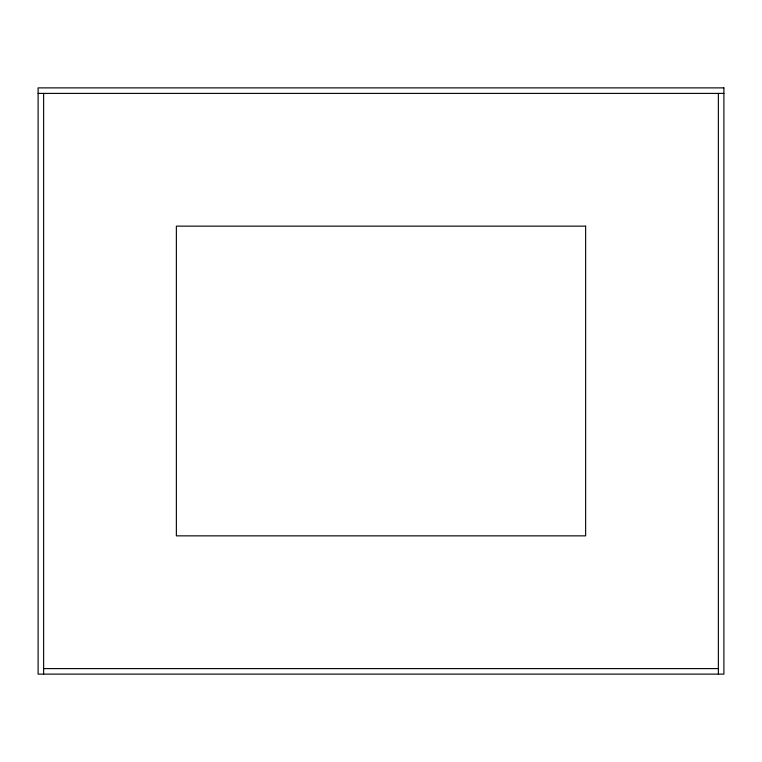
<?xml version="1.0" encoding="UTF-8"?>
<svg xmlns="http://www.w3.org/2000/svg" width="762" height="762" viewBox="0 0 762 762"><rect width="100%" height="100%" fill="white"/><g stroke="black" fill="none" stroke-linecap="round" stroke-linejoin="round"><path stroke-width="1.14" d="M38.1 93.402L723.9 93.402M43.634 668.598L718.366 668.598M718.366 93.402L718.366 674.122M43.634 93.402L43.634 674.122M723.9 87.878L38.1 87.878L38.1 674.122L723.9 674.122L723.9 87.878M585.635 226.143L176.365 226.143L176.365 535.857L585.635 535.857L585.635 226.143"/></g></svg>
